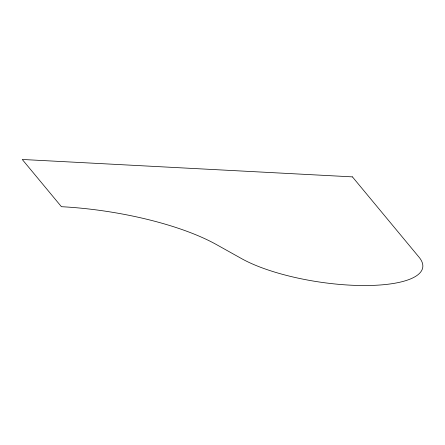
<?xml version="1.0" encoding="UTF-8"?>
<svg xmlns="http://www.w3.org/2000/svg" width="445" height="445" viewBox="0 0 445 445"><rect width="100%" height="100%" fill="white"/><g stroke="black" fill="none" stroke-linecap="round" stroke-linejoin="round"><path stroke-width="0.67" d="M352.423 176.871L22.25 159.466L61.427 206.697A144.558 42.987 8.7 0 1 216.454 244.583L241.624 258.64A101.187 30.093 8.7 0 0 366.463 285.534A101.187 30.093 8.7 0 0 419.023 257.171L352.423 176.871"/></g></svg>
